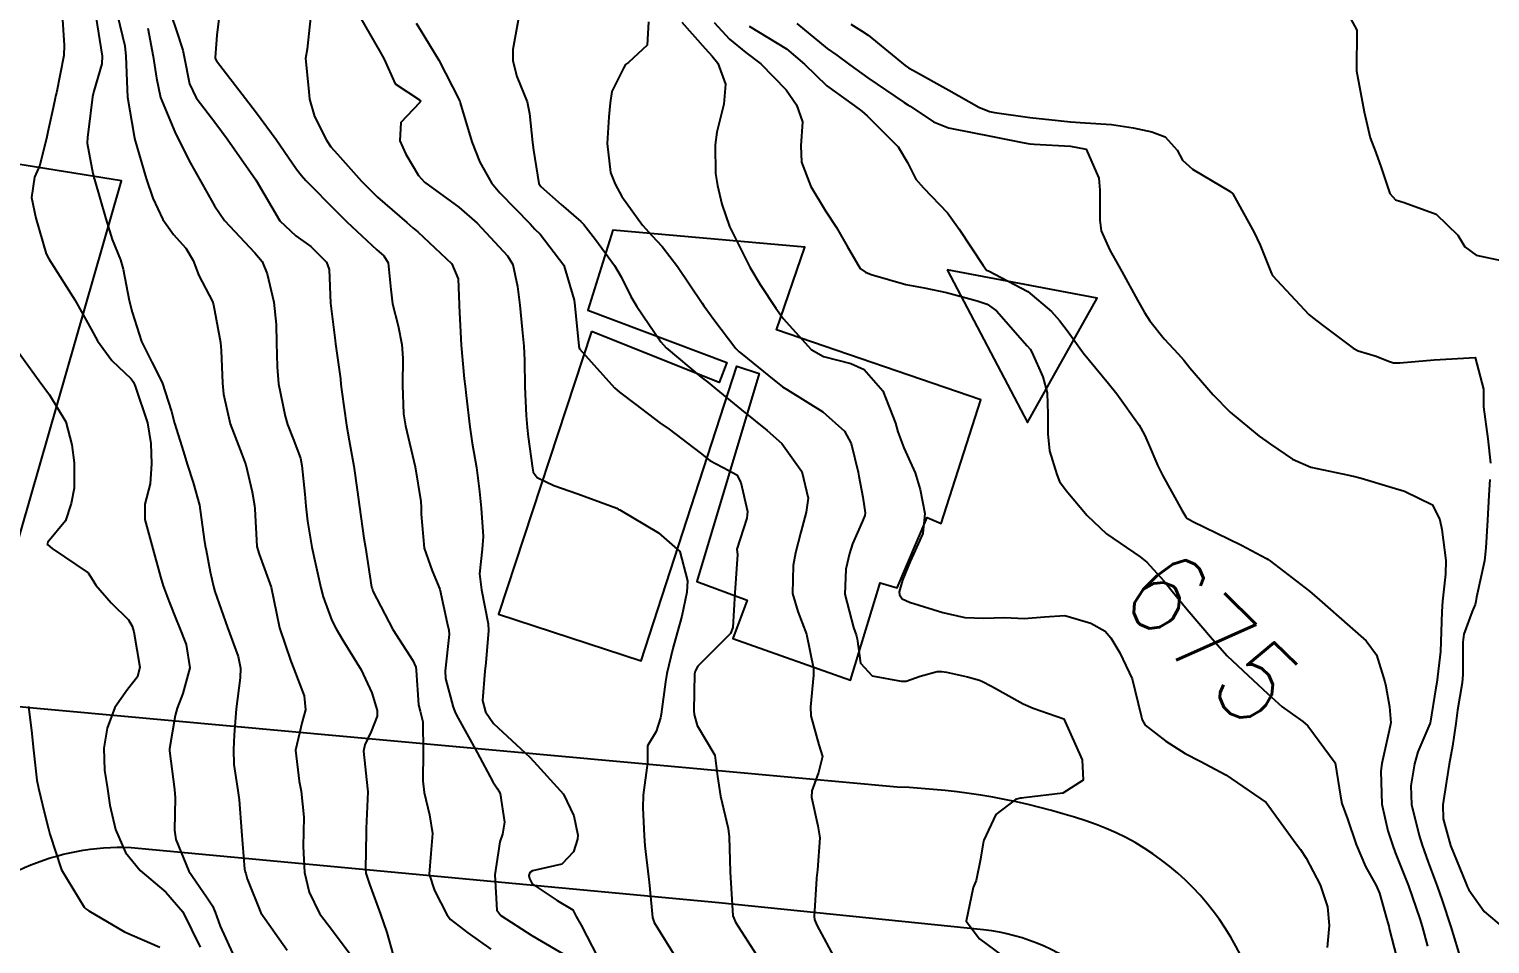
# Model space of a CAD drawing. Header units: metres. Extents: x 298520 to 308411, y 7433745 to 7450750.
# Drawn here: x 300231.8 to 300303.6, y 7445766.9 to 7445811.9 of the extents above; entities that cross this region are included whole.
import ezdxf
from ezdxf.enums import TextEntityAlignment as Align

# ---------------------------------------------------------------- set-up
doc = ezdxf.new("R2010")
doc.units = ezdxf.units.M
doc.header["$LTSCALE"] = 10
for name, color, linetype in [('Cotas', 45, 'Continuous'), ('Curvas de Nivel 1m', 11, 'Continuous'), ('Curvas de Nivel 5m', 15, 'Continuous'), ('Edificações', 30, 'Continuous'), ('Vias Primárias', 230, 'Continuous')]:
    doc.layers.add(name, color=color, linetype=linetype)
doc.styles.add('Style-STANDARD', font='STANDARD.shx')

msp = doc.modelspace()

# ---------------------------------------------------------------- linework, layer by layer
at = {"layer": 'Curvas de Nivel 1m', "flags": 128}
for points, elevation in [([(300295.981, 7445813.841), (300297.053, 7445811.83), (300297.033, 7445809.83), (300297.413, 7445807.824), (300297.716, 7445806.545), (300297.981, 7445805.815), (300298.25, 7445805.085), (300298.678, 7445803.804), (300298.958, 7445803.493), (300299.384, 7445803.369), (300300.948, 7445802.795), (300302.024, 7445801.764), (300302.356, 7445801.187), (300302.923, 7445800.781), (300304.139, 7445800.519)], 671), ([(300233.449, 7445812.584), (300233.547, 7445811.092), (300233.541, 7445810.582), (300233.171, 7445808.744), (300233.13, 7445808.588), (300233.107, 7445808.493), (300233.004, 7445808.014), (300232.741, 7445806.838), (300232.703, 7445806.593), (300232.362, 7445805.203), (300232.09, 7445804.599), (300231.945, 7445803.603), (300232.162, 7445802.598), (300232.667, 7445800.841), (300232.794, 7445800.591), (300232.911, 7445800.419), (300234.074, 7445798.578), (300234.871, 7445797.139), (300235.186, 7445796.565), (300235.895, 7445795.596), (300236.844, 7445794.691), (300236.957, 7445794.539), (300237.042, 7445794.335), (300237.644, 7445792.532), (300237.816, 7445791.516), (300237.845, 7445790.529), (300237.772, 7445789.541), (300237.507, 7445788.533), (300237.508, 7445787.787), (300237.857, 7445786.529), (300238.282, 7445784.97), (300238.418, 7445784.523), (300238.715, 7445783.749), (300239.06, 7445782.868), (300239.202, 7445782.513), (300239.546, 7445781.651), (300239.731, 7445780.504), (300239.385, 7445779.234), (300239.105, 7445778.515), (300239.012, 7445778.152), (300238.722, 7445776.519), (300238.719, 7445776.421), (300238.977, 7445774.516), (300239.007, 7445774.107), (300238.97, 7445772.516), (300239.031, 7445772.06), (300239.668, 7445770.509), (300240.54, 7445769.241), (300240.844, 7445768.803), (300240.963, 7445768.494), (300241.211, 7445767.801), (300241.823, 7445766.48)], 687), ([(300235.111, 7445812.5), (300235.412, 7445810.556), (300235.405, 7445810.18), (300235.016, 7445808.826), (300234.95, 7445808.561), (300234.727, 7445806.823), (300234.695, 7445806.564), (300234.687, 7445806.271), (300234.965, 7445804.795), (300235.004, 7445804.61), (300235.015, 7445804.569), (300235.041, 7445804.489), (300235.595, 7445802.56), (300235.913, 7445801.545), (300236.311, 7445800.549), (300236.449, 7445800.088), (300236.745, 7445798.542), (300236.885, 7445797.981), (300237.35, 7445796.535), (300237.864, 7445795.518), (300238.359, 7445794.525), (300238.822, 7445793.093), (300238.969, 7445792.518), (300239.407, 7445791.119), (300239.592, 7445790.508), (300239.883, 7445789.603), (300240.193, 7445788.499), (300240.435, 7445786.807), (300240.483, 7445786.494), (300240.525, 7445786.278), (300240.73, 7445785.215), (300240.882, 7445784.488), (300240.952, 7445784.256), (300241.575, 7445782.481), (300242.096, 7445781.062), (300242.212, 7445780.475), (300242.197, 7445780.006), (300242.008, 7445778.48), (300241.909, 7445777.206), (300241.871, 7445776.481), (300241.891, 7445775.757), (300242.077, 7445774.478), (300242.141, 7445774.019), (300242.264, 7445772.475), (300242.417, 7445770.61), (300242.45, 7445770.472), (300242.474, 7445770.393), (300242.549, 7445770.125), (300243.212, 7445768.463), (300244.505, 7445766.62)], 686), ([(300237.659, 7445811.921), (300237.93, 7445810.531), (300238.085, 7445809.467), (300238.29, 7445808.527), (300238.988, 7445806.842), (300239.14, 7445806.518), (300239.75, 7445805.288), (300240.204, 7445804.501), (300240.943, 7445803.194), (300241.421, 7445802.485), (300242.917, 7445800.884), (300243.27, 7445800.466), (300243.518, 7445799.853), (300243.844, 7445798.46), (300243.971, 7445797.364), (300243.982, 7445796.459), (300244.014, 7445795.296), (300244.088, 7445794.458), (300244.401, 7445792.872), (300244.527, 7445792.453), (300244.806, 7445791.745), (300245.157, 7445790.805), (300245.233, 7445790.443), (300245.368, 7445789.03), (300245.418, 7445788.44), (300245.5, 7445787.701), (300245.712, 7445786.435), (300245.903, 7445785.601), (300246.159, 7445784.428), (300246.27, 7445783.979), (300246.707, 7445782.832), (300246.907, 7445782.418), (300247.249, 7445781.86), (300248.139, 7445780.405), (300248.662, 7445779.27), (300248.929, 7445778.397), (300248.921, 7445778.125), (300248.637, 7445777.367), (300248.321, 7445776.709), (300248.257, 7445776.404), (300248.451, 7445774.555), (300248.462, 7445774.401), (300248.39, 7445772.597), (300248.38, 7445772.402), (300248.35, 7445770.608), (300248.373, 7445770.402), (300248.548, 7445769.87), (300249.087, 7445768.394), (300249.408, 7445767.502), (300249.715, 7445766.388)], 684), ([(300238.824, 7445812.522), (300239.046, 7445811.841), (300239.375, 7445810.854), (300239.441, 7445810.514), (300239.705, 7445809.195), (300240.042, 7445808.505), (300240.994, 7445807.238), (300241.562, 7445806.484), (300242.963, 7445804.47), (300244.143, 7445802.458), (300244.926, 7445801.73), (300245.675, 7445801.193), (300246.439, 7445800.427), (300246.562, 7445800.078), (300246.633, 7445798.424), (300246.865, 7445796.578), (300246.888, 7445796.42), (300247.123, 7445794.694), (300247.149, 7445794.417), (300247.192, 7445794.063), (300247.419, 7445792.414), (300247.556, 7445791.662), (300247.788, 7445790.41), (300247.949, 7445789.241), (300248.06, 7445788.407), (300248.279, 7445786.876), (300248.349, 7445786.404), (300248.655, 7445784.469), (300248.674, 7445784.4), (300248.721, 7445784.268), (300249.689, 7445782.39), (300250.678, 7445780.857), (300250.824, 7445780.527), (300250.845, 7445780.377), (300250.966, 7445778.686), (300251.039, 7445778.374), (300251.177, 7445777.84), (300251.186, 7445776.372), (300251.178, 7445774.941), (300251.242, 7445774.37), (300251.504, 7445773.278), (300251.65, 7445772.364), (300251.556, 7445771.377), (300251.489, 7445770.366), (300251.747, 7445769.564), (300252.37, 7445768.352), (300252.53, 7445768.141), (300253.382, 7445767.48), (300254.508, 7445766.674)], 683), ([(300241.153, 7445812.387), (300241.044, 7445811.59), (300240.961, 7445810.491), (300240.972, 7445810.431), (300241.031, 7445810.325), (300242.452, 7445808.476), (300243.002, 7445807.766), (300243.961, 7445806.46), (300244.968, 7445805.001), (300245.203, 7445804.684), (300245.42, 7445804.443), (300246.94, 7445802.905), (300247.436, 7445802.415), (300248.919, 7445801.038), (300249.256, 7445800.734), (300249.476, 7445800.392), (300249.599, 7445799.089), (300249.687, 7445798.388), (300249.952, 7445797.309), (300250.144, 7445796.381), (300250.184, 7445795.708), (300250.17, 7445794.38), (300250.229, 7445792.978), (300250.319, 7445792.385), (300250.793, 7445790.38), (300251.066, 7445788.666), (300251.09, 7445788.375), (300251.096, 7445788.047), (300251.241, 7445786.373), (300251.626, 7445785.261), (300252.012, 7445784.361), (300252.36, 7445782.693), (300252.45, 7445782.354), (300252.47, 7445782.133), (300252.273, 7445780.356), (300252.29, 7445779.977), (300252.655, 7445778.567), (300252.735, 7445778.349), (300252.826, 7445778.173), (300253.838, 7445776.338), (300254.609, 7445774.893), (300254.836, 7445774.558), (300254.977, 7445774.324), (300255.181, 7445772.914), (300255.08, 7445772.323), (300254.955, 7445771.946), (300254.707, 7445770.328), (300254.804, 7445768.594), (300254.999, 7445768.323), (300256.519, 7445767.35), (300258.347, 7445766.282)], 682), ([(300245.648, 7445812.441), (300245.495, 7445810.901), (300245.412, 7445810.444), (300245.555, 7445808.978), (300245.603, 7445808.441), (300245.848, 7445807.59), (300246.434, 7445806.428), (300246.659, 7445806.104), (300246.976, 7445805.735), (300248.165, 7445804.408), (300248.951, 7445803.616), (300250.379, 7445802.378), (300250.681, 7445802.125), (300250.928, 7445801.914), (300252.588, 7445800.353), (300252.906, 7445799.617), (300252.951, 7445798.349), (300252.955, 7445798.287), (300253.047, 7445796.348), (300253.201, 7445794.701), (300253.243, 7445794.346), (300253.297, 7445793.884), (300253.472, 7445792.343), (300253.602, 7445791.545), (300253.811, 7445790.34), (300253.957, 7445789.162), (300254.032, 7445788.337), (300254.139, 7445786.949), (300254.09, 7445786.337), (300253.959, 7445785.11), (300254.061, 7445784.337), (300254.375, 7445782.656), (300254.393, 7445782.333), (300254.272, 7445780.739), (300254.223, 7445780.334), (300254.096, 7445778.898), (300254.246, 7445778.334), (300254.644, 7445777.766), (300256.209, 7445776.306), (300256.421, 7445776.103), (300256.619, 7445775.902), (300258.088, 7445774.285), (300258.592, 7445773.225), (300258.784, 7445772.278), (300258.775, 7445772.083), (300258.571, 7445771.462), (300257.999, 7445770.848), (300256.556, 7445770.522), (300256.422, 7445770.435), (300256.384, 7445770.303), (300256.403, 7445770.153), (300256.549, 7445769.878), (300257.769, 7445769.06), (300258.536, 7445768.616), (300258.71, 7445768.278), (300258.946, 7445767.856), (300259.762, 7445766.267)], 681), ([(300250.843, 7445812.166), (300251.048, 7445811.858), (300251.95, 7445810.361), (300252.964, 7445808.4), (300252.984, 7445808.35), (300253.012, 7445808.26), (300253.573, 7445806.344), (300253.968, 7445805.345), (300254.537, 7445804.334), (300254.956, 7445803.838), (300256.437, 7445802.307), (300256.68, 7445802.053), (300256.928, 7445801.8), (300258.092, 7445800.288), (300258.608, 7445798.57), (300258.634, 7445798.283), (300258.832, 7445796.311), (300258.837, 7445796.28), (300258.862, 7445796.171), (300260.587, 7445794.263), (300260.84, 7445794.051), (300261.64, 7445793.439), (300262.817, 7445792.53), (300263.265, 7445792.225), (300264.801, 7445791.06), (300265.274, 7445790.679), (300266.196, 7445790.189), (300266.59, 7445789.982), (300266.787, 7445789.611), (300267.116, 7445788.177), (300267.094, 7445787.851), (300266.753, 7445786.837), (300266.599, 7445786.328), (300266.62, 7445786.182), (300266.632, 7445786.072), (300266.499, 7445784.183), (300266.408, 7445782.473), (300266.285, 7445782.186), (300264.677, 7445780.576), (300264.544, 7445780.341), (300264.523, 7445780.211), (300264.488, 7445778.378), (300264.499, 7445778.212), (300264.645, 7445777.665), (300265.52, 7445776.201), (300265.651, 7445775.161), (300265.786, 7445774.198), (300266.17, 7445772.604), (300266.226, 7445772.193), (300266.266, 7445770.483), (300266.279, 7445770.193), (300266.407, 7445768.318), (300266.441, 7445768.191), (300266.53, 7445768.007), (300267.703, 7445766.172)], 679), ([(300255.858, 7445812.318), (300255.589, 7445810.872), (300255.586, 7445810.322), (300255.793, 7445809.547), (300256.29, 7445808.311), (300256.418, 7445807.73), (300256.554, 7445806.306), (300256.606, 7445805.932), (300256.871, 7445804.301), (300256.961, 7445804.15), (300257.971, 7445803.266), (300258.935, 7445802.427), (300259.073, 7445802.279), (300259.657, 7445801.541), (300260.589, 7445800.263), (300260.907, 7445799.715), (300261.393, 7445798.748), (300261.691, 7445798.248), (300262.867, 7445796.508), (300263.12, 7445796.227), (300264.849, 7445794.785), (300265.168, 7445794.527), (300265.57, 7445794.199), (300266.828, 7445793.182), (300268.088, 7445792.167), (300268.807, 7445791.523), (300269.792, 7445790.15), (300270.099, 7445788.827), (300270.009, 7445788.148), (300269.738, 7445787.171), (300269.473, 7445786.153), (300269.359, 7445785.531), (300269.325, 7445784.154), (300269.591, 7445783.27), (300270.023, 7445782.147), (300270.358, 7445780.461), (300270.363, 7445780.143), (300270.215, 7445778.586), (300270.24, 7445778.144), (300270.632, 7445776.719), (300270.805, 7445776.137), (300270.615, 7445775.362), (300270.289, 7445774.46), (300270.265, 7445774.143), (300270.582, 7445772.741), (300270.675, 7445772.138), (300270.557, 7445770.575), (300270.509, 7445770.185), (300270.507, 7445770.14), (300270.398, 7445768.278), (300270.414, 7445768.141), (300270.529, 7445767.852), (300271.467, 7445766.126)], 678), ([(300262.249, 7445812.238), (300262.188, 7445811.092), (300261.27, 7445810.248), (300261.134, 7445810.146), (300261.029, 7445809.958), (300260.457, 7445808.812), (300260.371, 7445808.259), (300260.311, 7445807.576), (300260.221, 7445806.268), (300260.398, 7445804.836), (300260.613, 7445804.263), (300260.954, 7445803.66), (300261.96, 7445802.245), (300262.426, 7445801.735), (300262.923, 7445801.198), (300263.687, 7445800.222), (300264.895, 7445798.424), (300264.978, 7445798.293), (300265.033, 7445798.208), (300265.466, 7445797.619), (300266.555, 7445796.185), (300266.711, 7445796.032), (300266.86, 7445795.908), (300268.175, 7445794.842), (300268.844, 7445794.309), (300269.078, 7445794.158), (300270.827, 7445793.072), (300271.88, 7445792.124), (300272.208, 7445791.52), (300272.549, 7445790.114), (300272.589, 7445789.912), (300272.781, 7445788.889), (300272.907, 7445788.109), (300272.889, 7445787.991), (300272.767, 7445787.701), (300272.284, 7445786.583), (300272.132, 7445786.119), (300271.958, 7445785.344), (300271.906, 7445784.122), (300272.327, 7445782.487), (300272.464, 7445782.113), (300272.504, 7445781.926), (300272.679, 7445780.729), (300273.242, 7445780.104), (300274.67, 7445779.837), (300274.919, 7445779.839), (300275.61, 7445780.081), (300276.435, 7445780.313), (300276.675, 7445780.317), (300276.89, 7445780.282), (300277.925, 7445780.051), (300278.519, 7445779.89), (300278.671, 7445779.829), (300279.108, 7445779.596), (300280.66, 7445778.734), (300281.159, 7445778.514), (300282.653, 7445777.99), (300283.565, 7445775.981), (300283.612, 7445774.981), (300282.606, 7445774.336), (300280.695, 7445774.11), (300280.604, 7445774.099), (300280.536, 7445774.088), (300280.288, 7445774.023), (300279.325, 7445773.299), (300278.733, 7445772.038), (300278.703, 7445771.907), (300278.564, 7445771.102), (300278.35, 7445770.043), (300278.214, 7445769.71), (300277.861, 7445768.05), (300278.52, 7445767.18), (300280.095, 7445766.024)], 677), ([(300263.898, 7445812.222), (300265.04, 7445810.922), (300265.377, 7445810.545), (300265.657, 7445810.201), (300266.032, 7445809.181), (300265.956, 7445808.196), (300265.614, 7445806.825), (300265.531, 7445806.202), (300265.548, 7445804.781), (300265.639, 7445804.2), (300265.864, 7445803.281), (300266.235, 7445802.19), (300266.462, 7445801.721), (300266.919, 7445800.8), (300267.232, 7445800.177), (300267.739, 7445799.333), (300268.514, 7445798.164), (300268.878, 7445797.67), (300270.244, 7445796.146), (300270.859, 7445795.788), (300272.192, 7445795.456), (300272.853, 7445795.149), (300273.777, 7445794.101), (300274.388, 7445792.526), (300274.513, 7445792.093), (300274.805, 7445791.313), (300275.352, 7445790.084), (300275.602, 7445789.265), (300275.828, 7445788.079), (300275.732, 7445787.106), (300275.272, 7445786.085), (300275.106, 7445785.719), (300274.73, 7445784.8), (300274.577, 7445784.239), (300274.585, 7445784.091), (300274.72, 7445783.892), (300275.08, 7445783.724), (300276.71, 7445783.212), (300277.791, 7445782.97), (300278.707, 7445782.946), (300279.764, 7445782.973), (300280.706, 7445782.925), (300281.707, 7445783.006), (300282.709, 7445783.062), (300283.981, 7445782.7), (300284.698, 7445782.305), (300284.975, 7445781.967), (300285.414, 7445781.234), (300286.016, 7445779.957), (300286.46, 7445778.147), (300286.51, 7445777.951), (300286.649, 7445777.675), (300287.674, 7445776.898), (300288.628, 7445776.292), (300289.355, 7445775.913), (300290.616, 7445775.245), (300292.603, 7445773.88), (300294.068, 7445771.858), (300294.286, 7445771.57), (300294.566, 7445771.152), (300295.26, 7445769.843), (300295.62, 7445768.762), (300295.703, 7445767.838), (300295.592, 7445766.764)], 676), ([(300267.209, 7445812.021), (300269.04, 7445810.905), (300269.927, 7445810.151), (300271.017, 7445809.088), (300272.354, 7445808.12), (300272.738, 7445807.852), (300272.998, 7445807.619), (300274.521, 7445806.095), (300274.975, 7445805.335), (300275.392, 7445804.508), (300275.772, 7445804.078), (300276.945, 7445802.854), (300277.514, 7445802.054), (300278.698, 7445800.259), (300278.865, 7445800.04), (300278.913, 7445800.017), (300278.953, 7445799.999), (300280.897, 7445798.987), (300282.053, 7445798.002), (300282.447, 7445797.565), (300282.873, 7445797.011), (300283.617, 7445795.982), (300284.848, 7445794.469), (300285.262, 7445793.966), (300286.361, 7445792.414), (300286.624, 7445791.952), (300286.809, 7445791.544), (300287.284, 7445790.429), (300287.517, 7445789.939), (300288.452, 7445788.24), (300288.646, 7445787.922), (300288.702, 7445787.86), (300288.762, 7445787.817), (300288.991, 7445787.687), (300290.752, 7445786.839), (300291.385, 7445786.526), (300292.625, 7445785.872), (300292.7, 7445785.828), (300292.742, 7445785.796), (300293.024, 7445785.583), (300294.727, 7445784.265), (300295.218, 7445783.845), (300296.703, 7445782.529), (300297.517, 7445781.818), (300298.015, 7445781.139), (300298.435, 7445779.804), (300298.474, 7445779.606), (300298.655, 7445778.583), (300298.724, 7445777.799), (300298.715, 7445777.727), (300298.639, 7445777.426), (300298.281, 7445775.805), (300298.229, 7445775.416), (300298.282, 7445773.805), (300298.583, 7445772.482), (300298.801, 7445771.798), (300298.94, 7445771.426), (300299.589, 7445769.79), (300300.154, 7445768.167), (300300.265, 7445767.783), (300300.519, 7445766.829)], 674), ([(300269.552, 7445812.155), (300271.041, 7445810.931), (300271.504, 7445810.599), (300272.145, 7445810.123), (300273.024, 7445809.483), (300274.814, 7445808.283), (300275.004, 7445808.162), (300275.114, 7445808.088), (300276.251, 7445807.327), (300276.993, 7445807.032), (300278.246, 7445806.792), (300278.989, 7445806.639), (300280.717, 7445806.291), (300280.985, 7445806.251), (300281.202, 7445806.234), (300282.984, 7445806.131), (300283.761, 7445805.982), (300284.387, 7445804.558), (300284.426, 7445803.975), (300284.424, 7445802.492), (300284.49, 7445801.974), (300284.923, 7445801.018), (300285.518, 7445799.964), (300286.282, 7445798.566), (300286.622, 7445797.953), (300286.879, 7445797.552), (300287.593, 7445796.662), (300288.281, 7445795.929), (300288.557, 7445795.621), (300288.856, 7445795.246), (300289.999, 7445793.908), (300290.83, 7445793.068), (300292.262, 7445791.878), (300292.586, 7445791.648), (300292.809, 7445791.49), (300293.902, 7445790.759), (300294.798, 7445790.35), (300296.667, 7445789.959), (300296.794, 7445789.94), (300296.885, 7445789.92), (300297.261, 7445789.823), (300298.786, 7445789.365), (300299.391, 7445789.187), (300300.774, 7445788.502), (300301.138, 7445787.776), (300301.234, 7445787.299), (300301.433, 7445785.773), (300301.412, 7445785.098), (300301.271, 7445783.775), (300301.231, 7445783.259), (300301.188, 7445781.775), (300301.17, 7445781.293), (300300.979, 7445779.777), (300300.938, 7445779.508), (300300.655, 7445777.78), (300300.643, 7445777.743), (300300.048, 7445776.366), (300299.88, 7445775.787), (300299.706, 7445774.695), (300299.736, 7445773.789), (300300.111, 7445772.254), (300300.263, 7445771.783), (300300.565, 7445770.955), (300300.996, 7445769.776), (300301.248, 7445769.071), (300301.676, 7445767.769), (300302.176, 7445766.095)], 673), ([(300272.191, 7445812.123), (300272.728, 7445811.793), (300273.048, 7445811.582), (300274.872, 7445810.092), (300275.031, 7445809.981), (300275.273, 7445809.842), (300277.015, 7445808.884), (300278.488, 7445808.045), (300279.001, 7445807.835), (300279.26, 7445807.778), (300280.998, 7445807.537), (300282.381, 7445807.384), (300282.996, 7445807.326), (300283.703, 7445807.276), (300284.995, 7445807.19), (300286.074, 7445807.034), (300286.992, 7445806.833), (300287.631, 7445806.582), (300288.233, 7445805.931), (300288.496, 7445805.445), (300288.974, 7445805.003), (300290.825, 7445803.901), (300290.961, 7445803.78), (300292.011, 7445801.884), (300292.311, 7445801.263), (300292.857, 7445799.871), (300292.911, 7445799.773), (300294.704, 7445797.852), (300294.881, 7445797.705), (300295.432, 7445797.29), (300296.867, 7445796.203), (300297.114, 7445796.075), (300297.999, 7445795.813), (300298.618, 7445795.561), (300298.86, 7445795.477), (300299.165, 7445795.492), (300300.861, 7445795.624), (300302.863, 7445795.75), (300303.277, 7445794.183), (300303.274, 7445793.754), (300303.271, 7445793.319), (300303.486, 7445791.75), (300303.614, 7445790.561)], 672), ([(300230.863, 7445796.61), (300232.318, 7445794.595), (300232.833, 7445793.906), (300233.63, 7445792.582), (300233.925, 7445791.456), (300234.037, 7445790.578), (300234.036, 7445789.322), (300233.899, 7445788.579), (300233.618, 7445787.723), (300232.744, 7445786.68), (300232.725, 7445786.608), (300232.722, 7445786.59), (300232.742, 7445786.537), (300232.968, 7445786.36), (300234.729, 7445785.163), (300234.958, 7445784.799), (300235.099, 7445784.564), (300235.861, 7445783.7), (300236.706, 7445782.852), (300236.887, 7445782.538), (300236.972, 7445782.264), (300237.267, 7445780.534), (300237.151, 7445780.053), (300236.662, 7445779.427), (300236.044, 7445778.549), (300235.66, 7445777.532), (300235.501, 7445776.557), (300235.532, 7445775.476), (300235.678, 7445774.554), (300235.796, 7445773.753), (300236.081, 7445772.548), (300236.566, 7445771.428), (300237.286, 7445770.533), (300238.542, 7445769.469), (300239.388, 7445768.511), (300240.234, 7445766.776)], 688), ([(300303.596, 7445789.748), (300303.545, 7445788.985), (300303.471, 7445787.749), (300303.397, 7445786.398), (300303.325, 7445785.751), (300302.941, 7445783.973), (300302.906, 7445783.757), (300302.873, 7445783.606), (300302.716, 7445783.27), (300302.315, 7445782.148), (300302.27, 7445781.764), (300302.266, 7445780.175), (300302.231, 7445779.764), (300302, 7445778.419), (300301.911, 7445777.767), (300301.751, 7445776.65), (300301.584, 7445775.77), (300301.456, 7445774.93), (300301.274, 7445773.773), (300301.289, 7445773.077), (300301.658, 7445771.769), (300302.43, 7445769.885), (300302.477, 7445769.761), (300302.551, 7445769.586), (300303.316, 7445768.524), (300304.237, 7445767.734)], 672), ([(300231.793, 7445778.599), (300231.955, 7445777.275), (300232.025, 7445776.596), (300232.216, 7445774.985), (300232.294, 7445774.593), (300232.591, 7445773.35), (300232.785, 7445772.588), (300232.847, 7445772.319), (300233.412, 7445770.581), (300234.535, 7445768.734), (300234.623, 7445768.658), (300234.766, 7445768.567), (300236.518, 7445767.523), (300238.254, 7445766.775)], 689)]:
    msp.add_lwpolyline(points, dxfattribs=dict(at, elevation=elevation))
at = {"layer": 'Curvas de Nivel 5m', "flags": 128}
for points, elevation in [([(300236.178, 7445812.549), (300236.526, 7445811.057), (300236.587, 7445810.544), (300236.649, 7445808.911), (300236.669, 7445808.543), (300236.984, 7445806.624), (300237.005, 7445806.54), (300237.014, 7445806.509), (300237.583, 7445804.534), (300237.908, 7445803.571), (300238.39, 7445802.525), (300238.926, 7445801.795), (300239.529, 7445801.121), (300239.896, 7445800.505), (300240.173, 7445799.769), (300240.834, 7445798.491), (300240.891, 7445798.337), (300241.227, 7445796.486), (300241.259, 7445796.086), (300241.325, 7445794.485), (300241.382, 7445793.937), (300241.705, 7445792.481), (300242.284, 7445790.989), (300242.477, 7445790.473), (300242.78, 7445789.144), (300242.903, 7445788.469), (300242.921, 7445788.318), (300243.02, 7445786.467), (300243.128, 7445786.077), (300243.724, 7445784.46), (300243.987, 7445783.181), (300244.137, 7445782.456), (300244.679, 7445780.83), (300244.833, 7445780.448), (300245.349, 7445779.129), (300245.404, 7445778.439), (300245.238, 7445777.847), (300244.922, 7445776.446), (300245.093, 7445774.928), (300245.201, 7445774.441), (300245.319, 7445773.168), (300245.314, 7445772.439), (300245.288, 7445771.723), (300245.365, 7445770.438), (300245.587, 7445769.478), (300246.1, 7445768.426), (300246.525, 7445767.868), (300247.624, 7445766.409)], 685), ([(300248.129, 7445812.409), (300249.037, 7445810.813), (300249.191, 7445810.554), (300249.264, 7445810.397), (300249.818, 7445809.185), (300251.013, 7445808.406), (300251.046, 7445808.37), (300251.052, 7445808.33), (300251.011, 7445808.263), (300250.088, 7445807.292), (300250.039, 7445806.384), (300250.342, 7445805.745), (300250.966, 7445804.682), (300251.255, 7445804.367), (300252.945, 7445803.127), (300253.843, 7445802.341), (300254.921, 7445801.179), (300255.328, 7445800.734), (300255.59, 7445800.32), (300255.817, 7445799.231), (300255.931, 7445798.314), (300256.057, 7445797.13), (300256.13, 7445796.311), (300256.169, 7445795.623), (300256.18, 7445794.31), (300256.241, 7445792.89), (300256.296, 7445792.308), (300256.347, 7445791.846), (300256.551, 7445790.304), (300256.598, 7445790.11), (300256.788, 7445789.857), (300257.614, 7445789.462), (300258.781, 7445789.043), (300260.697, 7445788.337), (300260.773, 7445788.302), (300260.799, 7445788.285), (300260.849, 7445788.259), (300262.756, 7445787.134), (300263.797, 7445786.219), (300264.178, 7445784.766), (300264.148, 7445784.216), (300263.889, 7445783.034), (300263.667, 7445782.22), (300263.455, 7445781.453), (300263.155, 7445780.225), (300263.087, 7445779.808), (300262.873, 7445778.228), (300262.842, 7445778.036), (300262.64, 7445777.363), (300262.207, 7445776.658), (300262.205, 7445776.236), (300262.208, 7445775.826), (300261.995, 7445774.239), (300261.98, 7445773.623), (300262.052, 7445772.238), (300262.078, 7445771.747), (300262.258, 7445770.234), (300262.291, 7445769.975), (300262.454, 7445768.231), (300262.529, 7445767.987), (300263.627, 7445766.219)], 680), ([(300265.483, 7445812.204), (300266.236, 7445811.383), (300267.038, 7445810.727), (300267.778, 7445810.173), (300269.014, 7445808.893), (300269.522, 7445808.155), (300269.825, 7445807.322), (300269.742, 7445806.152), (300269.776, 7445805.351), (300270.225, 7445804.147), (300270.945, 7445802.951), (300271.486, 7445802.132), (300272.01, 7445801.21), (300272.66, 7445800.114), (300272.91, 7445799.932), (300273.195, 7445799.821), (300274.902, 7445799.34), (300275.799, 7445799.177), (300276.896, 7445798.936), (300278.397, 7445798.538), (300278.888, 7445798.362), (300279.353, 7445798.035), (300280.866, 7445796.321), (300281.005, 7445796.159), (300281.096, 7445796.016), (300281.633, 7445794.791), (300281.849, 7445794.005), (300281.875, 7445792.957), (300281.871, 7445792.004), (300281.961, 7445791.16), (300282.309, 7445789.997), (300282.443, 7445789.648), (300282.781, 7445789.218), (300283.812, 7445787.98), (300284.754, 7445787.082), (300286.406, 7445785.953), (300286.74, 7445785.689), (300287.574, 7445784.78), (300288.254, 7445783.927), (300288.715, 7445783.372), (300289.972, 7445781.907), (300290.685, 7445781.089), (300291.96, 7445779.887), (300292.667, 7445779.242), (300293.381, 7445778.59), (300294.395, 7445777.854), (300294.65, 7445777.647), (300295.997, 7445775.836), (300296.248, 7445774.192), (300296.321, 7445773.833), (300296.592, 7445773.085), (300297.019, 7445771.823), (300297.486, 7445770.74), (300298.004, 7445769.808), (300298.169, 7445769.426), (300298.536, 7445768.135), (300298.62, 7445767.799), (300298.643, 7445767.687), (300299.127, 7445765.794)], 675)]:
    msp.add_lwpolyline(points, dxfattribs=dict(at, elevation=elevation))
at = {"layer": 'Edificações'}
for points in [[(300216.129, 7445805.242), (300212.568, 7445793.462), (300224.302, 7445785.431), (300223.305, 7445781.099), (300229.171, 7445779.448), (300236.365, 7445804.42), (300229.839, 7445805.468), (300229.647, 7445804.271)], [(300259.454, 7445797.022), (300254.896, 7445783.134), (300261.903, 7445780.835), (300266.594, 7445795.315), (300267.695, 7445794.959), (300264.635, 7445784.745), (300267.102, 7445783.818), (300266.397, 7445781.938), (300272.18, 7445779.889), (300273.637, 7445784.682), (300274.476, 7445784.427), (300275.939, 7445787.889), (300276.639, 7445787.593), (300278.587, 7445793.663), (300268.548, 7445797.108), (300269.943, 7445801.173), (300260.512, 7445802.008), (300259.284, 7445798.076), (300266.101, 7445795.496), (300265.733, 7445794.524)], [(300276.937, 7445800.048), (300280.879, 7445792.549), (300284.303, 7445798.667)]]:
    msp.add_lwpolyline(points, close=True, dxfattribs=at)
at = {"layer": 'Vias Primárias'}
msp.add_lwpolyline([(300283.571, 7445612.735), (300279.831, 7445612.986, -0.362964), (300278.021, 7445614.718), (300278.929, 7445624.24), (300281.147, 7445645.404), (300282.571, 7445658.115), (300284.071, 7445675.803), (300287.529, 7445706.025), (300291.827, 7445742.409, 0.020589), (300292.404, 7445749.95), (300292.672, 7445760.315, 0.331199), (300283.747, 7445772.983, 0.070405), (300274.477, 7445774.639), (300227.896, 7445778.889, -0.17085), (300216.426, 7445784.141), (300193.862, 7445805.119)], format="xyb", dxfattribs=at)
msp.add_lwpolyline([(300285.983, 7445749.95), (300283.718, 7445728.668), (300278.704, 7445686.751), (300275.156, 7445654.512), (300272.074, 7445622.834), (300271.331, 7445616.362, -0.359919), (300269.11, 7445614.228), (300241.669, 7445616.908), (300211.217, 7445620.174, -0.465488), (300209.267, 7445623.07), (300211.305, 7445644.308), (300213.976, 7445673.16), (300217.306, 7445703.279), (300220.919, 7445732.423), (300222.776, 7445749.95), (300224.004, 7445762.152, -0.209785), (300227.454, 7445768.265, -0.057419), (300231.602, 7445770.688, -0.114599), (300236.835, 7445771.671), (300265.709, 7445768.976), (300278.721, 7445767.634, -0.160406), (300284.258, 7445765.156, -0.243861), (300286.485, 7445759.121)], format="xyb", close=True, dxfattribs=at)

# ---------------------------------------------------------------- texts
at = {"layer": 'Cotas', "style": 'Style-STANDARD'}
msp.add_text('675', height=4, rotation=315.41211, dxfattribs=at).set_placement((300289.923, 7445781.971, 675), align=Align.MIDDLE_CENTER)

doc.saveas('drawing.dxf')
